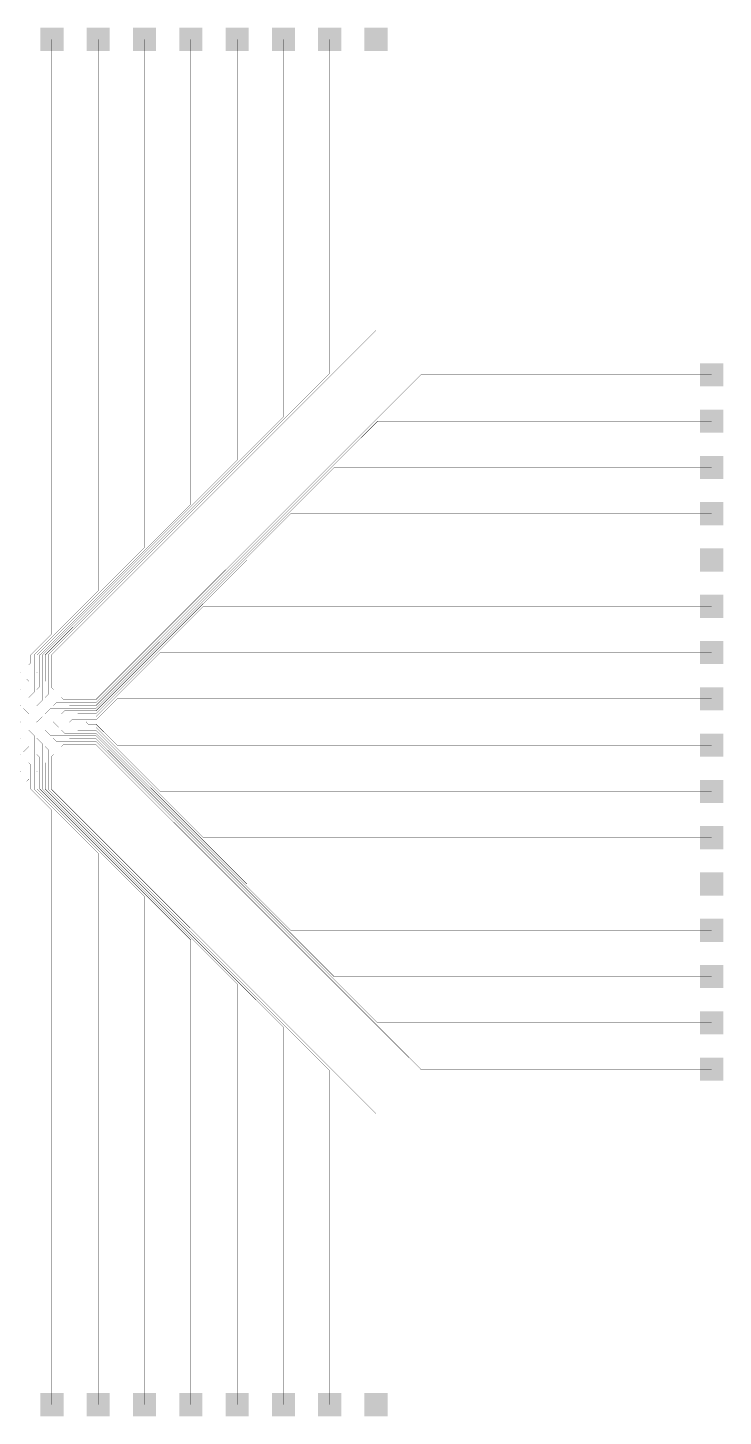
# Model space of a CAD drawing. Header units: inches. Extents: x 0 to 30, y 0 to 30.
# Drawn here: x 14.98 to 30, y 0 to 30 of the extents above; entities that cross this region are included whole.
import ezdxf

# ---------------------------------------------------------------- set-up
doc = ezdxf.new("R2010")
doc.units = ezdxf.units.IN
doc.layers.add('Top Layer', color=1, linetype='Continuous')

# ---------------------------------------------------------------- blocks, each defined once
blk = doc.blocks.new('64_E_________S_______A_____I________M___________1')
at = {"layer": 'Top Layer', "const_width": 0.005}
for points in [[(-0.002, 0, 1), (0.002, 0, 1)], [(0.248, 0, 1), (0.252, 0, 1)], [(0.497, 0, 1), (0.502, 0, 1)], [(0.747, 0, 1), (0.752, 0, 1)], [(0.997, 0, 1), (1.002, 0, 1)], [(1.247, 0, 1), (1.252, 0, 1)], [(1.497, 0, 1), (1.502, 0, 1)], [(1.747, 0, 1), (1.752, 0, 1)], [(-0.002, -0.25, 1), (0.002, -0.25, 1)], [(0.248, -0.25, 1), (0.252, -0.25, 1)], [(0.497, -0.25, 1), (0.502, -0.25, 1)], [(0.747, -0.25, 1), (0.752, -0.25, 1)], [(0.997, -0.25, 1), (1.002, -0.25, 1)], [(1.247, -0.25, 1), (1.252, -0.25, 1)], [(1.497, -0.25, 1), (1.502, -0.25, 1)], [(1.747, -0.25, 1), (1.752, -0.25, 1)], [(-0.002, -0.5, 1), (0.002, -0.5, 1)], [(0.248, -0.5, 1), (0.252, -0.5, 1)], [(0.497, -0.5, 1), (0.502, -0.5, 1)], [(0.747, -0.5, 1), (0.752, -0.5, 1)], [(0.997, -0.5, 1), (1.002, -0.5, 1)], [(1.247, -0.5, 1), (1.252, -0.5, 1)], [(1.497, -0.5, 1), (1.502, -0.5, 1)], [(1.747, -0.5, 1), (1.752, -0.5, 1)], [(-0.002, -0.75, 1), (0.002, -0.75, 1)], [(0.248, -0.75, 1), (0.252, -0.75, 1)], [(0.497, -0.75, 1), (0.502, -0.75, 1)], [(0.747, -0.75, 1), (0.752, -0.75, 1)], [(0.997, -0.75, 1), (1.002, -0.75, 1)], [(1.247, -0.75, 1), (1.252, -0.75, 1)], [(1.497, -0.75, 1), (1.502, -0.75, 1)], [(1.747, -0.75, 1), (1.752, -0.75, 1)], [(-0.002, -1, 1), (0.002, -1, 1)], [(0.248, -1, 1), (0.252, -1, 1)], [(0.497, -1, 1), (0.502, -1, 1)], [(0.747, -1, 1), (0.752, -1, 1)], [(0.997, -1, 1), (1.002, -1, 1)], [(1.247, -1, 1), (1.252, -1, 1)], [(1.497, -1, 1), (1.502, -1, 1)], [(1.747, -1, 1), (1.752, -1, 1)], [(-0.002, -1.25, 1), (0.002, -1.25, 1)], [(-0.002, -1.5, 1), (0.002, -1.5, 1)], [(0.248, -1.25, 1), (0.252, -1.25, 1)], [(0.248, -1.5, 1), (0.252, -1.5, 1)], [(0.497, -1.25, 1), (0.502, -1.25, 1)], [(0.497, -1.5, 1), (0.502, -1.5, 1)], [(0.747, -1.25, 1), (0.752, -1.25, 1)], [(0.747, -1.5, 1), (0.752, -1.5, 1)], [(0.997, -1.25, 1), (1.002, -1.25, 1)], [(0.997, -1.5, 1), (1.002, -1.5, 1)], [(1.247, -1.25, 1), (1.252, -1.25, 1)], [(1.247, -1.5, 1), (1.252, -1.5, 1)], [(1.497, -1.25, 1), (1.502, -1.25, 1)], [(1.497, -1.5, 1), (1.502, -1.5, 1)], [(1.747, -1.25, 1), (1.752, -1.25, 1)], [(1.747, -1.5, 1), (1.752, -1.5, 1)], [(-0.002, -1.75, 1), (0.002, -1.75, 1)], [(0.248, -1.75, 1), (0.252, -1.75, 1)], [(0.497, -1.75, 1), (0.502, -1.75, 1)], [(0.747, -1.75, 1), (0.752, -1.75, 1)], [(0.997, -1.75, 1), (1.002, -1.75, 1)], [(1.247, -1.75, 1), (1.252, -1.75, 1)], [(1.497, -1.75, 1), (1.502, -1.75, 1)], [(1.747, -1.75, 1), (1.752, -1.75, 1)]]:
    blk.add_lwpolyline(points, format="xyb", close=True, dxfattribs=at)
at = {"layer": 'Top Layer'}
blk.add_solid([(-1.746, -1.375), (-0.746, -1.375), (-1.746, -0.375), (-0.746, -0.375)], dxfattribs=at)
blk = doc.blocks.new('64_E_________F__________I________M___________2')
at = {"layer": 'Top Layer'}
for points in [[(15.75, 29.5), (15.75, 30), (15.25, 29.5), (15.25, 30)], [(16.75, 29.5), (16.75, 30), (16.25, 29.5), (16.25, 30)], [(17.75, 29.5), (17.75, 30), (17.25, 29.5), (17.25, 30)], [(18.75, 29.5), (18.75, 30), (18.25, 29.5), (18.25, 30)], [(19.75, 29.5), (19.75, 30), (19.25, 29.5), (19.25, 30)], [(20.75, 29.5), (20.75, 30), (20.25, 29.5), (20.25, 30)], [(21.75, 29.5), (21.75, 30), (21.25, 29.5), (21.25, 30)], [(22.75, 29.5), (22.75, 30), (22.25, 29.5), (22.25, 30)], [(30, 22.75), (29.5, 22.75), (30, 22.25), (29.5, 22.25)], [(30, 21.75), (29.5, 21.75), (30, 21.25), (29.5, 21.25)], [(30, 20.75), (29.5, 20.75), (30, 20.25), (29.5, 20.25)], [(30, 19.75), (29.5, 19.75), (30, 19.25), (29.5, 19.25)], [(30, 18.75), (29.5, 18.75), (30, 18.25), (29.5, 18.25)], [(30, 17.75), (29.5, 17.75), (30, 17.25), (29.5, 17.25)], [(30, 16.75), (29.5, 16.75), (30, 16.25), (29.5, 16.25)], [(30, 15.75), (29.5, 15.75), (30, 15.25), (29.5, 15.25)], [(30, 14.75), (29.5, 14.75), (30, 14.25), (29.5, 14.25)], [(30, 13.75), (29.5, 13.75), (30, 13.25), (29.5, 13.25)], [(30, 12.75), (29.5, 12.75), (30, 12.25), (29.5, 12.25)], [(30, 11.75), (29.5, 11.75), (30, 11.25), (29.5, 11.25)], [(30, 10.75), (29.5, 10.75), (30, 10.25), (29.5, 10.25)], [(30, 9.75), (29.5, 9.75), (30, 9.25), (29.5, 9.25)], [(30, 8.75), (29.5, 8.75), (30, 8.25), (29.5, 8.25)], [(30, 7.75), (29.5, 7.75), (30, 7.25), (29.5, 7.25)], [(15.25, 0.5), (15.25, 0), (15.75, 0.5), (15.75, 0)], [(16.25, 0.5), (16.25, 0), (16.75, 0.5), (16.75, 0)], [(17.25, 0.5), (17.25, 0), (17.75, 0.5), (17.75, 0)], [(18.25, 0.5), (18.25, 0), (18.75, 0.5), (18.75, 0)], [(19.25, 0.5), (19.25, 0), (19.75, 0.5), (19.75, 0)], [(20.25, 0.5), (20.25, 0), (20.75, 0.5), (20.75, 0)], [(21.25, 0.5), (21.25, 0), (21.75, 0.5), (21.75, 0)], [(22.25, 0.5), (22.25, 0), (22.75, 0.5), (22.75, 0)]]:
    blk.add_solid(points, dxfattribs=at)

msp = doc.modelspace()

# ---------------------------------------------------------------- linework, layer by layer
at = {"layer": 'Top Layer', "const_width": 0.006}
for points in [[(15.5, 29.249), (15.5, 29.75)], [(16.5, 17.834), (16.5, 29.75)], [(17.5, 18.77), (17.5, 29.75)], [(18.5, 19.709), (18.5, 29.75)], [(19.5, 29.249), (19.5, 29.75)], [(20.5, 29.249), (20.5, 29.75)], [(21.5, 22.534), (21.5, 29.75)], [(22.5, 23.464), (22.5, 29.75)], [(15.5, 29.249), (15.5, 29.249)], [(15.5, 16.905), (15.5, 29.249)], [(19.5, 29.249), (19.5, 29.249)], [(19.5, 20.654), (19.5, 29.249)], [(20.5, 29.249), (20.5, 29.249)], [(20.5, 21.594), (20.5, 29.249)], [(15.485, 16.449), (22.5, 23.464)], [(15.415, 16.449), (21.5, 22.534)], [(16.45, 15.485), (23.465, 22.5)], [(23.465, 22.5), (29.75, 22.5)], [(15.354, 16.448), (20.5, 21.594)], [(16.45, 15.415), (22.535, 21.5)], [(22.535, 21.5), (29.75, 21.5)], [(15.296, 16.449), (19.5, 20.654)], [(16.449, 15.354), (21.595, 20.5)], [(21.595, 20.5), (29.25, 20.5)], [(29.25, 20.5), (29.75, 20.5)], [(29.25, 20.5), (29.25, 20.5)], [(15.24, 16.449), (18.5, 19.709)], [(16.45, 15.296), (20.655, 19.5)], [(20.655, 19.5), (29.75, 19.5)], [(15.177, 16.447), (17.5, 18.77)], [(16.45, 15.24), (19.71, 18.5)], [(19.71, 18.5), (29.75, 18.5)], [(15.115, 16.449), (16.5, 17.834)], [(16.448, 15.177), (18.771, 17.5)], [(18.771, 17.5), (29.75, 17.5)], [(15.045, 16.45), (15.5, 16.905)], [(16.45, 15.115), (17.835, 16.5)], [(17.835, 16.5), (29.75, 16.5)], [(15, 16.237), (15.045, 16.282)], [(15.045, 16.282), (15.045, 16.45)], [(15.115, 15.645), (15.115, 16.45)], [(15.177, 16.061), (15.177, 16.448)], [(15.24, 15.77), (15.24, 16.45)], [(15.296, 15.472), (15.296, 16.45)], [(15.354, 15.884), (15.354, 16.449)], [(15.415, 15.592), (15.415, 16.45)], [(15.485, 15.752), (15.485, 16.45)], [(14.955, 15.929), (15, 15.884)], [(15, 15.53), (15.115, 15.645)], [(15.177, 15.707), (15.24, 15.77)], [(15.485, 15.752), (15.53, 15.707)], [(15.177, 15.354), (15.296, 15.472)], [(15.354, 15.53), (15.415, 15.592)], [(15.53, 15.354), (15.592, 15.415)], [(15.592, 15.415), (16.45, 15.415)], [(15.707, 15.53), (15.752, 15.485)], [(15.752, 15.485), (16.45, 15.485)], [(15.884, 15.354), (16.449, 15.354)], [(16.451, 15.045), (16.906, 15.5)], [(16.906, 15.5), (29.75, 15.5)], [(14.885, 15.292), (15, 15.177)], [(15.177, 15), (15.292, 15.115)], [(15.292, 15.115), (16.45, 15.115)], [(15.354, 15.177), (15.472, 15.296)], [(15.472, 15.296), (16.45, 15.296)], [(15.53, 15), (15.645, 14.885)], [(15.707, 15.177), (15.77, 15.24)], [(15.77, 15.24), (16.45, 15.24)], [(15.884, 15), (15.929, 15.045)], [(15.929, 15.045), (16.451, 15.045)], [(16.061, 15.177), (16.448, 15.177)], [(16.237, 15), (16.282, 14.955)], [(15, 14.823), (15.115, 14.708)], [(15.115, 13.55), (15.115, 14.708)], [(15.354, 14.823), (15.472, 14.704)], [(15.472, 14.704), (16.45, 14.704)], [(15.645, 14.885), (16.45, 14.885)], [(15.707, 14.823), (15.77, 14.76)], [(15.77, 14.76), (16.45, 14.76)], [(16.061, 14.823), (16.448, 14.823)], [(16.282, 14.955), (16.45, 14.955)], [(16.447, 14.823), (18.77, 12.5)], [(16.449, 14.885), (17.834, 13.5)], [(16.449, 14.76), (19.709, 11.5)], [(16.449, 14.704), (20.654, 10.5)], [(16.45, 14.955), (16.905, 14.5)], [(14.885, 14.355), (15, 14.47)], [(15.177, 14.646), (15.296, 14.528)], [(15.296, 13.55), (15.296, 14.528)], [(15.354, 14.47), (15.415, 14.408)], [(15.415, 13.55), (15.415, 14.408)], [(15.53, 14.646), (15.592, 14.585)], [(15.592, 14.585), (16.45, 14.585)], [(15.707, 14.47), (15.752, 14.515)], [(15.752, 14.515), (16.45, 14.515)], [(15.884, 14.646), (16.449, 14.646)], [(16.448, 14.646), (21.594, 9.5)], [(16.449, 14.585), (22.534, 8.5)], [(16.449, 14.515), (23.464, 7.5)], [(16.905, 14.5), (29.249, 14.5)], [(29.249, 14.5), (29.249, 14.5)], [(29.249, 14.5), (29.75, 14.5)], [(15, 14.116), (15.045, 14.071)], [(15.177, 14.293), (15.24, 14.23)], [(15.24, 13.55), (15.24, 14.23)], [(15.354, 13.551), (15.354, 14.116)], [(15.485, 14.248), (15.53, 14.293)], [(15.485, 13.55), (15.485, 14.248)], [(15.045, 13.549), (15.045, 14.071)], [(15.177, 13.552), (15.177, 13.939)], [(14.955, 13.718), (15, 13.763)], [(15.045, 13.549), (15.5, 13.094)], [(15.115, 13.55), (16.5, 12.165)], [(15.177, 13.552), (17.5, 11.229)], [(15.24, 13.55), (18.5, 10.29)], [(15.296, 13.55), (19.5, 9.345)], [(15.354, 13.551), (20.5, 8.405)], [(15.415, 13.55), (21.5, 7.465)], [(15.485, 13.55), (22.5, 6.535)], [(17.834, 13.5), (29.75, 13.5)], [(15.5, 0.25), (15.5, 13.094)], [(18.77, 12.5), (29.75, 12.5)], [(16.5, 0.25), (16.5, 12.165)], [(19.709, 11.5), (29.75, 11.5)], [(17.5, 0.25), (17.5, 11.229)], [(20.654, 10.5), (29.249, 10.5)], [(29.249, 10.5), (29.75, 10.5)], [(29.249, 10.5), (29.249, 10.5)], [(18.5, 0.25), (18.5, 10.29)], [(19.5, 0.25), (19.5, 9.345)], [(21.594, 9.5), (29.249, 9.5)], [(29.249, 9.5), (29.249, 9.5)], [(29.249, 9.5), (29.75, 9.5)], [(20.5, 0.75), (20.5, 8.405)], [(22.534, 8.5), (29.75, 8.5)], [(23.464, 7.5), (29.75, 7.5)], [(21.5, 0.25), (21.5, 7.465)], [(22.5, 0.25), (22.5, 6.535)], [(20.5, 0.25), (20.5, 0.75)], [(20.5, 0.75), (20.5, 0.75)]]:
    msp.add_lwpolyline(points, dxfattribs=at)
at = {"layer": 'Top Layer', "const_width": 0.003}
for points in [[(15.499, 29.75, 1), (15.501, 29.75, 1)], [(16.499, 29.75, 1), (16.501, 29.75, 1)], [(17.499, 29.75, 1), (17.501, 29.75, 1)], [(18.499, 29.75, 1), (18.501, 29.75, 1)], [(19.499, 29.75, 1), (19.501, 29.75, 1)], [(20.499, 29.75, 1), (20.501, 29.75, 1)], [(21.499, 29.75, 1), (21.501, 29.75, 1)], [(22.499, 29.75, 1), (22.501, 29.75, 1)], [(15.499, 29.249, 1), (15.501, 29.249, 1)], [(15.499, 29.249, 1), (15.501, 29.249, 1)], [(15.499, 29.249, 1), (15.501, 29.249, 1)], [(15.499, 29.249, 1), (15.501, 29.249, 1)], [(19.499, 29.249, 1), (19.501, 29.249, 1)], [(19.499, 29.249, 1), (19.501, 29.249, 1)], [(19.499, 29.249, 1), (19.501, 29.249, 1)], [(19.499, 29.249, 1), (19.501, 29.249, 1)], [(20.499, 29.249, 1), (20.501, 29.249, 1)], [(20.499, 29.249, 1), (20.501, 29.249, 1)], [(20.499, 29.249, 1), (20.501, 29.249, 1)], [(20.499, 29.249, 1), (20.501, 29.249, 1)], [(22.499, 23.464, 1), (22.501, 23.464, 1)], [(22.499, 23.464, 1), (22.501, 23.464, 1)], [(21.499, 22.534, 1), (21.501, 22.534, 1)], [(21.499, 22.534, 1), (21.501, 22.534, 1)], [(23.463, 22.5, 1), (23.466, 22.5, 1)], [(23.463, 22.5, 1), (23.466, 22.5, 1)], [(29.749, 22.5, 1), (29.751, 22.5, 1)], [(20.499, 21.594, 1), (20.501, 21.594, 1)], [(20.499, 21.594, 1), (20.501, 21.594, 1)], [(22.534, 21.5, 1), (22.536, 21.5, 1)], [(22.534, 21.5, 1), (22.536, 21.5, 1)], [(29.749, 21.5, 1), (29.751, 21.5, 1)], [(19.499, 20.654, 1), (19.501, 20.654, 1)], [(19.499, 20.654, 1), (19.501, 20.654, 1)], [(21.594, 20.5, 1), (21.596, 20.5, 1)], [(21.594, 20.5, 1), (21.596, 20.5, 1)], [(29.249, 20.5, 1), (29.251, 20.5, 1)], [(29.249, 20.5, 1), (29.251, 20.5, 1)], [(29.249, 20.5, 1), (29.251, 20.5, 1)], [(29.249, 20.5, 1), (29.251, 20.5, 1)], [(29.749, 20.5, 1), (29.751, 20.5, 1)], [(18.499, 19.709, 1), (18.501, 19.709, 1)], [(18.499, 19.709, 1), (18.501, 19.709, 1)], [(20.653, 19.5, 1), (20.656, 19.5, 1)], [(20.653, 19.5, 1), (20.656, 19.5, 1)], [(29.749, 19.5, 1), (29.751, 19.5, 1)], [(17.499, 18.77, 1), (17.501, 18.77, 1)], [(17.499, 18.77, 1), (17.501, 18.77, 1)], [(19.709, 18.5, 1), (19.711, 18.5, 1)], [(19.709, 18.5, 1), (19.711, 18.5, 1)], [(29.749, 18.5, 1), (29.751, 18.5, 1)], [(16.499, 17.834, 1), (16.501, 17.834, 1)], [(16.499, 17.834, 1), (16.501, 17.834, 1)], [(18.77, 17.5, 1), (18.773, 17.5, 1)], [(18.77, 17.5, 1), (18.773, 17.5, 1)], [(29.749, 17.5, 1), (29.751, 17.5, 1)], [(15.499, 16.905, 1), (15.501, 16.905, 1)], [(15.499, 16.905, 1), (15.501, 16.905, 1)], [(17.834, 16.5, 1), (17.836, 16.5, 1)], [(17.834, 16.5, 1), (17.836, 16.5, 1)], [(29.749, 16.5, 1), (29.751, 16.5, 1)], [(14.999, 16.237, 1), (15.001, 16.237, 1)], [(15.044, 16.45, 1), (15.047, 16.45, 1)], [(15.044, 16.45, 1), (15.047, 16.45, 1)], [(15.044, 16.282, 1), (15.047, 16.282, 1)], [(15.044, 16.282, 1), (15.047, 16.282, 1)], [(15.114, 16.45, 1), (15.117, 16.45, 1)], [(15.114, 16.449, 1), (15.117, 16.449, 1)], [(15.175, 16.448, 1), (15.178, 16.448, 1)], [(15.175, 16.447, 1), (15.178, 16.447, 1)], [(15.239, 16.45, 1), (15.241, 16.45, 1)], [(15.239, 16.449, 1), (15.241, 16.449, 1)], [(15.294, 16.45, 1), (15.297, 16.45, 1)], [(15.294, 16.449, 1), (15.297, 16.449, 1)], [(15.352, 16.449, 1), (15.355, 16.449, 1)], [(15.352, 16.448, 1), (15.355, 16.448, 1)], [(15.414, 16.45, 1), (15.416, 16.45, 1)], [(15.414, 16.449, 1), (15.416, 16.449, 1)], [(15.484, 16.45, 1), (15.486, 16.45, 1)], [(15.484, 16.449, 1), (15.486, 16.449, 1)], [(15.175, 16.061, 1), (15.178, 16.061, 1)], [(14.999, 15.884, 1), (15.001, 15.884, 1)], [(15.114, 15.645, 1), (15.117, 15.645, 1)], [(15.114, 15.645, 1), (15.117, 15.645, 1)], [(15.175, 15.707, 1), (15.178, 15.707, 1)], [(15.239, 15.77, 1), (15.241, 15.77, 1)], [(15.239, 15.77, 1), (15.241, 15.77, 1)], [(15.352, 15.884, 1), (15.355, 15.884, 1)], [(15.484, 15.752, 1), (15.486, 15.752, 1)], [(15.484, 15.752, 1), (15.486, 15.752, 1)], [(15.529, 15.707, 1), (15.532, 15.707, 1)], [(14.999, 15.53, 1), (15.001, 15.53, 1)], [(15.175, 15.354, 1), (15.178, 15.354, 1)], [(15.294, 15.472, 1), (15.297, 15.472, 1)], [(15.294, 15.472, 1), (15.297, 15.472, 1)], [(15.352, 15.53, 1), (15.355, 15.53, 1)], [(15.414, 15.592, 1), (15.416, 15.592, 1)], [(15.414, 15.592, 1), (15.416, 15.592, 1)], [(15.529, 15.354, 1), (15.532, 15.354, 1)], [(15.59, 15.415, 1), (15.593, 15.415, 1)], [(15.59, 15.415, 1), (15.593, 15.415, 1)], [(15.706, 15.53, 1), (15.709, 15.53, 1)], [(15.751, 15.485, 1), (15.754, 15.485, 1)], [(15.751, 15.485, 1), (15.754, 15.485, 1)], [(15.882, 15.354, 1), (15.885, 15.354, 1)], [(16.447, 15.354, 1), (16.45, 15.354, 1)], [(16.447, 15.354, 1), (16.45, 15.354, 1)], [(16.448, 15.485, 1), (16.451, 15.485, 1)], [(16.448, 15.485, 1), (16.451, 15.485, 1)], [(16.449, 15.415, 1), (16.451, 15.415, 1)], [(16.449, 15.415, 1), (16.451, 15.415, 1)], [(16.904, 15.5, 1), (16.907, 15.5, 1)], [(16.904, 15.5, 1), (16.907, 15.5, 1)], [(29.749, 15.5, 1), (29.751, 15.5, 1)], [(14.999, 15.177, 1), (15.001, 15.177, 1)], [(15.175, 15, 1), (15.178, 15, 1)], [(15.29, 15.115, 1), (15.293, 15.115, 1)], [(15.29, 15.115, 1), (15.293, 15.115, 1)], [(15.352, 15.177, 1), (15.355, 15.177, 1)], [(15.471, 15.296, 1), (15.474, 15.296, 1)], [(15.471, 15.296, 1), (15.474, 15.296, 1)], [(15.529, 15, 1), (15.532, 15, 1)], [(15.706, 15.177, 1), (15.709, 15.177, 1)], [(15.769, 15.24, 1), (15.772, 15.24, 1)], [(15.769, 15.24, 1), (15.772, 15.24, 1)], [(15.882, 15, 1), (15.885, 15, 1)], [(15.927, 15.045, 1), (15.93, 15.045, 1)], [(15.927, 15.045, 1), (15.93, 15.045, 1)], [(16.059, 15.177, 1), (16.062, 15.177, 1)], [(16.236, 15, 1), (16.239, 15, 1)], [(16.447, 15.177, 1), (16.45, 15.177, 1)], [(16.447, 15.177, 1), (16.45, 15.177, 1)], [(16.449, 15.296, 1), (16.452, 15.296, 1)], [(16.449, 15.296, 1), (16.452, 15.296, 1)], [(16.449, 15.24, 1), (16.451, 15.24, 1)], [(16.449, 15.24, 1), (16.451, 15.24, 1)], [(16.449, 15.115, 1), (16.451, 15.115, 1)], [(16.449, 15.115, 1), (16.451, 15.115, 1)], [(16.449, 15.045, 1), (16.452, 15.045, 1)], [(16.449, 15.045, 1), (16.452, 15.045, 1)], [(14.999, 14.823, 1), (15.001, 14.823, 1)], [(15.114, 14.708, 1), (15.117, 14.708, 1)], [(15.114, 14.708, 1), (15.117, 14.708, 1)], [(15.352, 14.823, 1), (15.355, 14.823, 1)], [(15.471, 14.704, 1), (15.474, 14.704, 1)], [(15.471, 14.704, 1), (15.474, 14.704, 1)], [(15.644, 14.885, 1), (15.647, 14.885, 1)], [(15.644, 14.885, 1), (15.647, 14.885, 1)], [(15.706, 14.823, 1), (15.709, 14.823, 1)], [(15.769, 14.76, 1), (15.772, 14.76, 1)], [(15.769, 14.76, 1), (15.772, 14.76, 1)], [(16.059, 14.823, 1), (16.062, 14.823, 1)], [(16.281, 14.955, 1), (16.284, 14.955, 1)], [(16.281, 14.955, 1), (16.284, 14.955, 1)], [(16.446, 14.823, 1), (16.449, 14.823, 1)], [(16.447, 14.823, 1), (16.45, 14.823, 1)], [(16.448, 14.885, 1), (16.451, 14.885, 1)], [(16.448, 14.76, 1), (16.451, 14.76, 1)], [(16.448, 14.704, 1), (16.451, 14.704, 1)], [(16.449, 14.955, 1), (16.451, 14.955, 1)], [(16.449, 14.955, 1), (16.451, 14.955, 1)], [(16.449, 14.885, 1), (16.451, 14.885, 1)], [(16.449, 14.76, 1), (16.451, 14.76, 1)], [(16.449, 14.704, 1), (16.452, 14.704, 1)], [(14.999, 14.47, 1), (15.001, 14.47, 1)], [(15.175, 14.646, 1), (15.178, 14.646, 1)], [(15.294, 14.528, 1), (15.297, 14.528, 1)], [(15.294, 14.528, 1), (15.297, 14.528, 1)], [(15.352, 14.47, 1), (15.355, 14.47, 1)], [(15.414, 14.408, 1), (15.416, 14.408, 1)], [(15.414, 14.408, 1), (15.416, 14.408, 1)], [(15.529, 14.646, 1), (15.532, 14.646, 1)], [(15.59, 14.585, 1), (15.593, 14.585, 1)], [(15.59, 14.585, 1), (15.593, 14.585, 1)], [(15.706, 14.47, 1), (15.709, 14.47, 1)], [(15.751, 14.515, 1), (15.754, 14.515, 1)], [(15.751, 14.515, 1), (15.754, 14.515, 1)], [(15.882, 14.646, 1), (15.885, 14.646, 1)], [(16.446, 14.646, 1), (16.449, 14.646, 1)], [(16.447, 14.646, 1), (16.45, 14.646, 1)], [(16.448, 14.585, 1), (16.451, 14.585, 1)], [(16.447, 14.515, 1), (16.45, 14.515, 1)], [(16.449, 14.585, 1), (16.451, 14.585, 1)], [(16.448, 14.515, 1), (16.451, 14.515, 1)], [(16.904, 14.5, 1), (16.906, 14.5, 1)], [(16.904, 14.5, 1), (16.906, 14.5, 1)], [(29.248, 14.5, 1), (29.251, 14.5, 1)], [(29.248, 14.5, 1), (29.251, 14.5, 1)], [(29.248, 14.5, 1), (29.251, 14.5, 1)], [(29.248, 14.5, 1), (29.251, 14.5, 1)], [(29.749, 14.5, 1), (29.751, 14.5, 1)], [(14.999, 14.116, 1), (15.001, 14.116, 1)], [(15.175, 14.293, 1), (15.178, 14.293, 1)], [(15.239, 14.23, 1), (15.241, 14.23, 1)], [(15.239, 14.23, 1), (15.241, 14.23, 1)], [(15.352, 14.116, 1), (15.355, 14.116, 1)], [(15.484, 14.248, 1), (15.486, 14.248, 1)], [(15.484, 14.248, 1), (15.486, 14.248, 1)], [(15.529, 14.293, 1), (15.532, 14.293, 1)], [(15.044, 14.071, 1), (15.047, 14.071, 1)], [(15.044, 14.071, 1), (15.047, 14.071, 1)], [(15.175, 13.939, 1), (15.178, 13.939, 1)], [(14.999, 13.763, 1), (15.001, 13.763, 1)], [(15.044, 13.549, 1), (15.047, 13.549, 1)], [(15.044, 13.549, 1), (15.047, 13.549, 1)], [(15.114, 13.55, 1), (15.117, 13.55, 1)], [(15.114, 13.55, 1), (15.117, 13.55, 1)], [(15.175, 13.552, 1), (15.178, 13.552, 1)], [(15.175, 13.552, 1), (15.178, 13.552, 1)], [(15.239, 13.55, 1), (15.241, 13.55, 1)], [(15.239, 13.55, 1), (15.241, 13.55, 1)], [(15.294, 13.55, 1), (15.297, 13.55, 1)], [(15.294, 13.55, 1), (15.297, 13.55, 1)], [(15.352, 13.551, 1), (15.355, 13.551, 1)], [(15.352, 13.551, 1), (15.355, 13.551, 1)], [(15.414, 13.55, 1), (15.416, 13.55, 1)], [(15.414, 13.55, 1), (15.416, 13.55, 1)], [(15.484, 13.55, 1), (15.486, 13.55, 1)], [(15.484, 13.55, 1), (15.486, 13.55, 1)], [(17.833, 13.5, 1), (17.836, 13.5, 1)], [(17.833, 13.5, 1), (17.836, 13.5, 1)], [(29.749, 13.5, 1), (29.751, 13.5, 1)], [(15.499, 13.094, 1), (15.501, 13.094, 1)], [(15.499, 13.094, 1), (15.501, 13.094, 1)], [(18.769, 12.5, 1), (18.772, 12.5, 1)], [(18.769, 12.5, 1), (18.772, 12.5, 1)], [(29.749, 12.5, 1), (29.751, 12.5, 1)], [(16.499, 12.165, 1), (16.501, 12.165, 1)], [(16.499, 12.165, 1), (16.501, 12.165, 1)], [(19.708, 11.5, 1), (19.711, 11.5, 1)], [(19.708, 11.5, 1), (19.711, 11.5, 1)], [(29.749, 11.5, 1), (29.751, 11.5, 1)], [(17.499, 11.229, 1), (17.501, 11.229, 1)], [(17.499, 11.229, 1), (17.501, 11.229, 1)], [(20.652, 10.5, 1), (20.655, 10.5, 1)], [(20.652, 10.5, 1), (20.655, 10.5, 1)], [(29.248, 10.5, 1), (29.251, 10.5, 1)], [(29.248, 10.5, 1), (29.251, 10.5, 1)], [(29.248, 10.5, 1), (29.251, 10.5, 1)], [(29.248, 10.5, 1), (29.251, 10.5, 1)], [(29.749, 10.5, 1), (29.751, 10.5, 1)], [(18.499, 10.29, 1), (18.501, 10.29, 1)], [(18.499, 10.29, 1), (18.501, 10.29, 1)], [(19.499, 9.345, 1), (19.501, 9.345, 1)], [(19.499, 9.345, 1), (19.501, 9.345, 1)], [(21.593, 9.5, 1), (21.596, 9.5, 1)], [(21.593, 9.5, 1), (21.596, 9.5, 1)], [(29.248, 9.5, 1), (29.251, 9.5, 1)], [(29.248, 9.5, 1), (29.251, 9.5, 1)], [(29.248, 9.5, 1), (29.251, 9.5, 1)], [(29.248, 9.5, 1), (29.251, 9.5, 1)], [(29.749, 9.5, 1), (29.751, 9.5, 1)], [(20.499, 8.405, 1), (20.501, 8.405, 1)], [(20.499, 8.405, 1), (20.501, 8.405, 1)], [(22.533, 8.5, 1), (22.536, 8.5, 1)], [(22.533, 8.5, 1), (22.536, 8.5, 1)], [(29.749, 8.5, 1), (29.751, 8.5, 1)], [(23.462, 7.5, 1), (23.465, 7.5, 1)], [(23.462, 7.5, 1), (23.465, 7.5, 1)], [(29.749, 7.5, 1), (29.751, 7.5, 1)], [(21.499, 7.465, 1), (21.501, 7.465, 1)], [(21.499, 7.465, 1), (21.501, 7.465, 1)], [(22.499, 6.535, 1), (22.501, 6.535, 1)], [(22.499, 6.535, 1), (22.501, 6.535, 1)], [(20.499, 0.75, 1), (20.501, 0.75, 1)], [(20.499, 0.75, 1), (20.501, 0.75, 1)], [(20.499, 0.75, 1), (20.501, 0.75, 1)], [(20.499, 0.75, 1), (20.501, 0.75, 1)], [(15.499, 0.25, 1), (15.501, 0.25, 1)], [(16.499, 0.25, 1), (16.501, 0.25, 1)], [(17.499, 0.25, 1), (17.501, 0.25, 1)], [(18.499, 0.25, 1), (18.501, 0.25, 1)], [(19.499, 0.25, 1), (19.501, 0.25, 1)], [(20.499, 0.25, 1), (20.501, 0.25, 1)], [(21.499, 0.25, 1), (21.501, 0.25, 1)], [(22.499, 0.25, 1), (22.501, 0.25, 1)]]:
    msp.add_lwpolyline(points, format="xyb", close=True, dxfattribs=at)

# ---------------------------------------------------------------- block references
msp.add_blockref('64_E_________F__________I________M___________2', (0, 0))
at = {"rotation": 315}
msp.add_blockref('64_E_________S_______A_____I________M___________1', (15, 16.237), dxfattribs=at)

doc.saveas('drawing.dxf')
